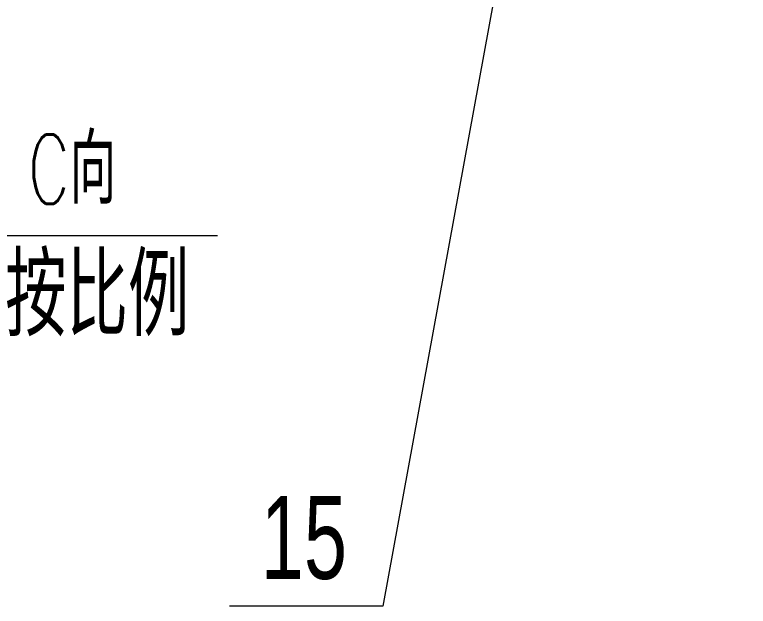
# Model space of a CAD drawing. Header units: millimetres. Extents: x 2882 to 3476, y 1065 to 1485.
# Drawn here: x 3119.48 to 3156.64, y 1194.06 to 1224.01 of the extents above; entities that cross this region are included whole.
import ezdxf

# ---------------------------------------------------------------- set-up
doc = ezdxf.new("R2010")
doc.units = ezdxf.units.MM
doc.layers.add('2', color=2, linetype='Continuous', lineweight=18, true_color=0xffff00)
doc.styles.add('HZ', font='txt.shx', dxfattribs={"width": 0.67, "bigfont": 'hztxt.shx'})
doc.styles.get("Standard").update_dxf_attribs({"font": 'arial.ttf'})
doc.styles.add('ZH', font='txt.shx', dxfattribs={"width": 0.75, "bigfont": 'hztxt.shx'})

msp = doc.modelspace()

# ---------------------------------------------------------------- linework, layer by layer
at = {"layer": '2', "ltscale": 0.5}
for p, q in [((3156.63658, 1295.10125), (3138.1219, 1194.05563)), ((3138.1219, 1194.05563), (3130.35947, 1194.05563))]:
    msp.add_line(p, q, dxfattribs=at)
at = {"layer": '2'}
msp.add_line((3115.0016, 1212.82714), (3129.74553, 1212.82714), dxfattribs=at)

# ---------------------------------------------------------------- texts
for s, insert, char_height, width, attachment_point, style in [('\\T1;C向', (3120.15616, 1217.93475), 3.5, 35.254, 1, 'HZ'), ('\\T1;不按比例', (3115.88745, 1207.72462), 4.1472, 18.74016, 7, 'ZH')]:
    msp.add_mtext(s, dxfattribs=dict(at, insert=insert, char_height=char_height, width=width, attachment_point=attachment_point, style=style))
at = {"layer": '2', "ltscale": 0.5, "insert": (3131.94169, 1195.38512), "char_height": 4.2, "width": 8.04, "attachment_point": 7}
msp.add_mtext('\\W0.67;15', dxfattribs=at)

doc.saveas('drawing.dxf')
